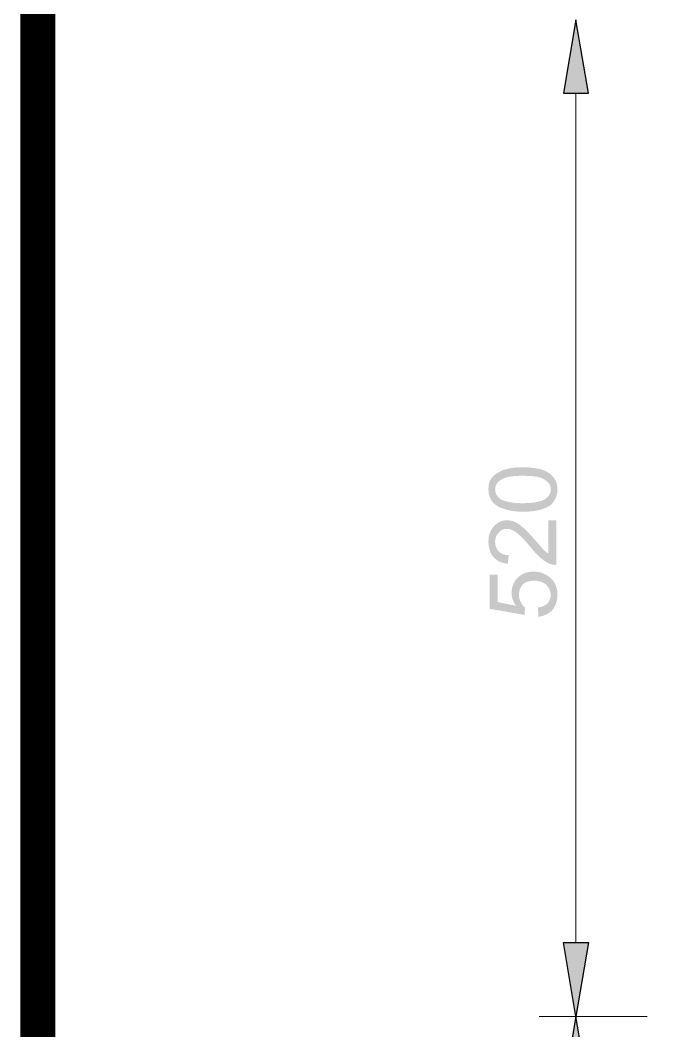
# Model space of a CAD drawing. Header units: metres. Extents: x 2999 to 3164, y 1641 to 1678.
# Drawn here: x 3001.287 to 3002.9, y 1652.64 to 1655.21 of the extents above; entities that cross this region are included whole.
import ezdxf

# ---------------------------------------------------------------- set-up
doc = ezdxf.new("R2010")
doc.units = ezdxf.units.M
doc.layers.add('ARQ-FOLHA', color=7, linetype='Continuous')

# ---------------------------------------------------------------- blocks, each defined once
blk = doc.blocks.new('FOLHA A2')
at = {"layer": 'ARQ-FOLHA', "const_width": 1}
blk.add_lwpolyline([(25, -410), (584, -410), (584, -10), (25, -10), (25, -410)], dxfattribs=at)

msp = doc.modelspace()

# ---------------------------------------------------------------- hatches: boundary and pattern name
at = {"true_color": 0x000096}
for points in [[(3002.6677, 1655.0246), (3002.7314, 1655.0246), (3002.6988, 1655.2108)], [(3002.6677, 1652.8643), (3002.7314, 1652.8643), (3002.6988, 1652.6765)], [(3002.6677, 1652.4903), (3002.7314, 1652.4903), (3002.6988, 1652.6765)]]:
    msp.add_hatch(color=150, dxfattribs=at).paths.add_polyline_path(points)
at = {"true_color": 0x00001e}
h = msp.add_hatch(color=30, dxfattribs=at)
edge = h.paths.add_edge_path()
edge.add_line((3002.6041, 1653.693), (3002.6026, 1653.7163))
edge.add_spline(control_points=[(3002.6026, 1653.7163), (3002.6134, 1653.7179), (3002.6212, 1653.721), (3002.6274, 1653.7272), (3002.6274, 1653.7272), (3002.6321, 1653.7334), (3002.6352, 1653.7396), (3002.6352, 1653.7489), (3002.6352, 1653.7489), (3002.6352, 1653.7582), (3002.6305, 1653.7675), (3002.6227, 1653.7753), (3002.6227, 1653.7753), (3002.615, 1653.7815), (3002.6057, 1653.7846), (3002.5933, 1653.7846), (3002.5933, 1653.7846), (3002.5808, 1653.7846), (3002.5715, 1653.7815), (3002.5638, 1653.7753), (3002.5638, 1653.7753), (3002.5576, 1653.7675), (3002.5545, 1653.7598), (3002.5545, 1653.7489), (3002.5545, 1653.7489), (3002.5545, 1653.7412), (3002.556, 1653.7349), (3002.5591, 1653.7303), (3002.5591, 1653.7303), (3002.5622, 1653.7241), (3002.5653, 1653.7194), (3002.57, 1653.7163)], knot_values=[0, 0, 0, 0, 0.03125, 0.03125, 0.03125, 0.03125, 0.0625, 0.0625, 0.0625, 0.0625, 0.09375, 0.09375, 0.09375, 0.09375, 0.125, 0.125, 0.125, 0.125, 0.15625, 0.15625, 0.15625, 0.15625, 0.1875, 0.1875, 0.1875, 0.1875, 0.21875, 0.21875, 0.21875, 0.21875, 1, 1, 1, 1], degree=3, periodic=0)
edge.add_line((3002.57, 1653.7163), (3002.5684, 1653.6977))
edge.add_line((3002.5684, 1653.6977), (3002.48, 1653.7132))
edge.add_line((3002.48, 1653.7132), (3002.48, 1653.8001))
edge.add_line((3002.48, 1653.8001), (3002.5001, 1653.8001))
edge.add_line((3002.5001, 1653.8001), (3002.5001, 1653.7303))
edge.add_line((3002.5001, 1653.7303), (3002.5467, 1653.721))
edge.add_spline(control_points=[(3002.5467, 1653.721), (3002.5389, 1653.7318), (3002.5358, 1653.7427), (3002.5358, 1653.7536), (3002.5358, 1653.7536), (3002.5358, 1653.7691), (3002.5405, 1653.7815), (3002.5514, 1653.7924), (3002.5514, 1653.7924), (3002.5607, 1653.8017), (3002.5746, 1653.8079), (3002.5917, 1653.8079), (3002.5917, 1653.8079), (3002.6072, 1653.8079), (3002.6196, 1653.8032), (3002.6321, 1653.7939), (3002.6321, 1653.7939), (3002.646, 1653.7831), (3002.6522, 1653.7675), (3002.6522, 1653.7489), (3002.6522, 1653.7489), (3002.6522, 1653.7334), (3002.6476, 1653.721), (3002.6398, 1653.7101), (3002.6398, 1653.7101), (3002.6305, 1653.7008), (3002.6181, 1653.6946), (3002.6041, 1653.693)], knot_values=[0, 0, 0, 0, 0.035714, 0.035714, 0.035714, 0.035714, 0.071429, 0.071429, 0.071429, 0.071429, 0.107143, 0.107143, 0.107143, 0.107143, 0.142857, 0.142857, 0.142857, 0.142857, 0.178571, 0.178571, 0.178571, 0.178571, 0.214286, 0.214286, 0.214286, 0.214286, 1, 1, 1, 1], degree=3, periodic=0)
h.paths.add_polyline_path([(3002.6289, 1653.9383), (3002.6491, 1653.9383), (3002.6491, 1653.825), (3002.6491, 1653.825), (3002.6485, 1653.825), (3002.648, 1653.825), (3002.6474, 1653.825), (3002.6468, 1653.825), (3002.6462, 1653.825), (3002.6456, 1653.825), (3002.6451, 1653.825), (3002.6445, 1653.825), (3002.6439, 1653.825), (3002.6433, 1653.8251), (3002.6427, 1653.8251), (3002.6421, 1653.8252), (3002.6416, 1653.8252), (3002.641, 1653.8253), (3002.6404, 1653.8253), (3002.6398, 1653.8254), (3002.6392, 1653.8255), (3002.6386, 1653.8256), (3002.6381, 1653.8257), (3002.6375, 1653.8259), (3002.6369, 1653.826), (3002.6363, 1653.8262), (3002.6357, 1653.8263), (3002.6352, 1653.8265), (3002.6342, 1653.8269), (3002.6332, 1653.8273), (3002.6322, 1653.8277), (3002.6313, 1653.8282), (3002.6303, 1653.8287), (3002.6293, 1653.8291), (3002.6284, 1653.8296), (3002.6274, 1653.8301), (3002.6264, 1653.8307), (3002.6255, 1653.8312), (3002.6245, 1653.8318), (3002.6235, 1653.8323), (3002.6225, 1653.8329), (3002.6216, 1653.8335), (3002.6206, 1653.8342), (3002.6196, 1653.8348), (3002.6187, 1653.8354), (3002.6177, 1653.8361), (3002.6167, 1653.8368), (3002.6158, 1653.8375), (3002.6148, 1653.8382), (3002.6138, 1653.839), (3002.6128, 1653.8397), (3002.6119, 1653.8405), (3002.6109, 1653.8413), (3002.6099, 1653.8421), (3002.6089, 1653.843), (3002.6079, 1653.8438), (3002.6068, 1653.8448), (3002.6058, 1653.8457), (3002.6047, 1653.8467), (3002.6037, 1653.8477), (3002.6026, 1653.8488), (3002.6015, 1653.8499), (3002.6004, 1653.851), (3002.5993, 1653.8521), (3002.5981, 1653.8533), (3002.597, 1653.8545), (3002.5959, 1653.8558), (3002.5947, 1653.857), (3002.5936, 1653.8583), (3002.5925, 1653.8597), (3002.5913, 1653.8611), (3002.5901, 1653.8625), (3002.589, 1653.8639), (3002.5878, 1653.8654), (3002.5867, 1653.8669), (3002.5855, 1653.8684), (3002.5855, 1653.8684), (3002.5836, 1653.8707), (3002.5817, 1653.8729), (3002.5798, 1653.8751), (3002.578, 1653.8772), (3002.5762, 1653.8792), (3002.5745, 1653.8812), (3002.5727, 1653.8831), (3002.5711, 1653.885), (3002.5694, 1653.8867), (3002.5678, 1653.8885), (3002.5663, 1653.8901), (3002.5647, 1653.8917), (3002.5633, 1653.8932), (3002.5618, 1653.8947), (3002.5604, 1653.8961), (3002.5591, 1653.8974), (3002.5577, 1653.8986), (3002.5565, 1653.8998), (3002.5552, 1653.901), (3002.5541, 1653.902), (3002.5529, 1653.903), (3002.5518, 1653.904), (3002.5508, 1653.9049), (3002.5498, 1653.9057), (3002.5486, 1653.9066), (3002.5475, 1653.9075), (3002.5463, 1653.9084), (3002.5452, 1653.9092), (3002.544, 1653.9099), (3002.5428, 1653.9106), (3002.5417, 1653.9113), (3002.5405, 1653.9119), (3002.5394, 1653.9125), (3002.5383, 1653.913), (3002.5371, 1653.9135), (3002.536, 1653.914), (3002.5349, 1653.9144), (3002.5338, 1653.9148), (3002.5327, 1653.9151), (3002.5316, 1653.9154), (3002.5306, 1653.9157), (3002.5295, 1653.9159), (3002.5285, 1653.9161), (3002.5274, 1653.9163), (3002.5264, 1653.9164), (3002.5254, 1653.9165), (3002.5244, 1653.9165), (3002.5234, 1653.9165), (3002.5224, 1653.9165), (3002.5215, 1653.9165), (3002.5205, 1653.9164), (3002.5196, 1653.9163), (3002.5186, 1653.9161), (3002.5176, 1653.9159), (3002.5167, 1653.9157), (3002.5158, 1653.9155), (3002.5149, 1653.9152), (3002.5139, 1653.9149), (3002.513, 1653.9146), (3002.5122, 1653.9142), (3002.5113, 1653.9138), (3002.5105, 1653.9134), (3002.5096, 1653.9129), (3002.5088, 1653.9124), (3002.508, 1653.9119), (3002.5073, 1653.9113), (3002.5065, 1653.9107), (3002.5058, 1653.9101), (3002.5051, 1653.9094), (3002.5045, 1653.9087), (3002.5038, 1653.908), (3002.5032, 1653.9072), (3002.5032, 1653.9072), (3002.5025, 1653.9064), (3002.5018, 1653.9056), (3002.5011, 1653.9048), (3002.5004, 1653.904), (3002.4998, 1653.9031), (3002.4992, 1653.9023), (3002.4986, 1653.9014), (3002.4981, 1653.9005), (3002.4976, 1653.8996), (3002.4971, 1653.8986), (3002.4967, 1653.8977), (3002.4963, 1653.8967), (3002.4959, 1653.8958), (3002.4955, 1653.8948), (3002.4952, 1653.8938), (3002.495, 1653.8927), (3002.4947, 1653.8917), (3002.4945, 1653.8906), (3002.4943, 1653.8896), (3002.4942, 1653.8885), (3002.4941, 1653.8874), (3002.494, 1653.8862), (3002.4939, 1653.8851), (3002.4939, 1653.8839), (3002.4939, 1653.8839), (3002.4939, 1653.8826), (3002.494, 1653.8813), (3002.4941, 1653.88), (3002.4942, 1653.8788), (3002.4943, 1653.8775), (3002.4945, 1653.8763), (3002.4947, 1653.8752), (3002.495, 1653.874), (3002.4952, 1653.8729), (3002.4955, 1653.8719), (3002.4959, 1653.8708), (3002.4963, 1653.8698), (3002.4967, 1653.8688), (3002.4971, 1653.8678), (3002.4976, 1653.8668), (3002.4981, 1653.8659), (3002.4986, 1653.865), (3002.4992, 1653.8641), (3002.4998, 1653.8632), (3002.5004, 1653.8623), (3002.5011, 1653.8615), (3002.5018, 1653.8607), (3002.5025, 1653.8599), (3002.5032, 1653.8591), (3002.5032, 1653.8591), (3002.504, 1653.8583), (3002.5048, 1653.8576), (3002.5056, 1653.8569), (3002.5065, 1653.8563), (3002.5073, 1653.8556), (3002.5082, 1653.855), (3002.5091, 1653.8545), (3002.51, 1653.8539), (3002.511, 1653.8534), (3002.5119, 1653.853), (3002.5129, 1653.8525), (3002.5139, 1653.8521), (3002.5149, 1653.8517), (3002.516, 1653.8514), (3002.5171, 1653.8511), (3002.5182, 1653.8508), (3002.5193, 1653.8506), (3002.5205, 1653.8504), (3002.5217, 1653.8502), (3002.5229, 1653.8501), (3002.5241, 1653.8499), (3002.5254, 1653.8499), (3002.5267, 1653.8498), (3002.5281, 1653.8498), (3002.5281, 1653.8498), (3002.5265, 1653.8281), (3002.5265, 1653.8281), (3002.5244, 1653.8283), (3002.5223, 1653.8285), (3002.5203, 1653.8289), (3002.5184, 1653.8292), (3002.5165, 1653.8296), (3002.5146, 1653.8301), (3002.5128, 1653.8306), (3002.511, 1653.8311), (3002.5093, 1653.8317), (3002.5076, 1653.8323), (3002.506, 1653.833), (3002.5044, 1653.8337), (3002.5029, 1653.8344), (3002.5014, 1653.8352), (3002.5, 1653.8361), (3002.4986, 1653.8369), (3002.4973, 1653.8378), (3002.496, 1653.8388), (3002.4947, 1653.8397), (3002.4935, 1653.8407), (3002.4924, 1653.8418), (3002.4913, 1653.8429), (3002.4903, 1653.844), (3002.4893, 1653.8451), (3002.4883, 1653.8463), (3002.4874, 1653.8476), (3002.4865, 1653.8488), (3002.4857, 1653.8502), (3002.4848, 1653.8515), (3002.4841, 1653.8529), (3002.4833, 1653.8544), (3002.4826, 1653.8559), (3002.4819, 1653.8574), (3002.4813, 1653.859), (3002.4807, 1653.8606), (3002.4802, 1653.8622), (3002.4796, 1653.8639), (3002.4792, 1653.8656), (3002.4787, 1653.8673), (3002.4784, 1653.869), (3002.478, 1653.8708), (3002.4777, 1653.8726), (3002.4775, 1653.8745), (3002.4772, 1653.8763), (3002.4771, 1653.8782), (3002.477, 1653.8801), (3002.4769, 1653.882), (3002.4769, 1653.8839), (3002.4769, 1653.886), (3002.477, 1653.8881), (3002.4771, 1653.8901), (3002.4772, 1653.8921), (3002.4775, 1653.894), (3002.4777, 1653.8959), (3002.478, 1653.8977), (3002.4784, 1653.8995), (3002.4788, 1653.9013), (3002.4793, 1653.903), (3002.4798, 1653.9046), (3002.4804, 1653.9062), (3002.481, 1653.9078), (3002.4816, 1653.9094), (3002.4823, 1653.9109), (3002.4831, 1653.9123), (3002.4839, 1653.9138), (3002.4847, 1653.9151), (3002.4856, 1653.9165), (3002.4866, 1653.9178), (3002.4876, 1653.9191), (3002.4886, 1653.9203), (3002.4897, 1653.9216), (3002.4908, 1653.9227), (3002.4908, 1653.9227), (3002.492, 1653.9241), (3002.4932, 1653.9253), (3002.4944, 1653.9265), (3002.4956, 1653.9277), (3002.4969, 1653.9287), (3002.4981, 1653.9297), (3002.4994, 1653.9307), (3002.5007, 1653.9316), (3002.502, 1653.9324), (3002.5034, 1653.9332), (3002.5048, 1653.9339), (3002.5062, 1653.9346), (3002.5076, 1653.9352), (3002.509, 1653.9357), (3002.5105, 1653.9362), (3002.512, 1653.9366), (3002.5135, 1653.937), (3002.5151, 1653.9374), (3002.5166, 1653.9376), (3002.5182, 1653.9379), (3002.5199, 1653.938), (3002.5215, 1653.9382), (3002.5232, 1653.9382), (3002.525, 1653.9383), (3002.5257, 1653.9382), (3002.5265, 1653.9382), (3002.5273, 1653.9382), (3002.5281, 1653.9381), (3002.5289, 1653.9381), (3002.5296, 1653.938), (3002.5304, 1653.9379), (3002.5312, 1653.9377), (3002.532, 1653.9376), (3002.5328, 1653.9374), (3002.5337, 1653.9373), (3002.5345, 1653.9371), (3002.5353, 1653.9369), (3002.5361, 1653.9367), (3002.537, 1653.9364), (3002.5378, 1653.9362), (3002.5387, 1653.9359), (3002.5396, 1653.9356), (3002.5405, 1653.9353), (3002.5414, 1653.935), (3002.5423, 1653.9347), (3002.5432, 1653.9343), (3002.5442, 1653.934), (3002.5451, 1653.9336), (3002.5459, 1653.9332), (3002.5467, 1653.9328), (3002.5475, 1653.9324), (3002.5483, 1653.9319), (3002.549, 1653.9315), (3002.5498, 1653.931), (3002.5506, 1653.9305), (3002.5514, 1653.93), (3002.5522, 1653.9295), (3002.553, 1653.9289), (3002.5538, 1653.9284), (3002.5546, 1653.9278), (3002.5555, 1653.9272), (3002.5563, 1653.9266), (3002.5572, 1653.926), (3002.558, 1653.9253), (3002.5589, 1653.9247), (3002.5598, 1653.924), (3002.5607, 1653.9233), (3002.5616, 1653.9226), (3002.5625, 1653.9219), (3002.5634, 1653.9211), (3002.5644, 1653.9204), (3002.5653, 1653.9196), (3002.5653, 1653.9196), (3002.5663, 1653.9188), (3002.5673, 1653.918), (3002.5683, 1653.9171), (3002.5693, 1653.9161), (3002.5704, 1653.9151), (3002.5715, 1653.9141), (3002.5726, 1653.913), (3002.5737, 1653.9119), (3002.5749, 1653.9107), (3002.5761, 1653.9094), (3002.5773, 1653.9082), (3002.5785, 1653.9068), (3002.5798, 1653.9054), (3002.5811, 1653.904), (3002.5824, 1653.9025), (3002.5838, 1653.901), (3002.5852, 1653.8994), (3002.5867, 1653.8978), (3002.5882, 1653.8961), (3002.5897, 1653.8944), (3002.5913, 1653.8926), (3002.593, 1653.8908), (3002.5946, 1653.889), (3002.5964, 1653.887), (3002.5964, 1653.887), (3002.5977, 1653.8855), (3002.599, 1653.884), (3002.6002, 1653.8826), (3002.6014, 1653.8812), (3002.6026, 1653.8799), (3002.6037, 1653.8786), (3002.6048, 1653.8773), (3002.6058, 1653.8761), (3002.6068, 1653.875), (3002.6077, 1653.8738), (3002.6087, 1653.8728), (3002.6095, 1653.8717), (3002.6104, 1653.8707), (3002.6112, 1653.8698), (3002.612, 1653.8688), (3002.6128, 1653.868), (3002.6135, 1653.8671), (3002.6143, 1653.8663), (3002.6149, 1653.8655), (3002.6156, 1653.8648), (3002.6163, 1653.8641), (3002.6169, 1653.8634), (3002.6175, 1653.8628), (3002.6181, 1653.8622), (3002.6181, 1653.8622), (3002.6185, 1653.8618), (3002.6189, 1653.8614), (3002.6193, 1653.861), (3002.6198, 1653.8607), (3002.6202, 1653.8603), (3002.6207, 1653.8599), (3002.6211, 1653.8595), (3002.6216, 1653.8592), (3002.6221, 1653.8588), (3002.6225, 1653.8584), (3002.623, 1653.8581), (3002.6235, 1653.8577), (3002.624, 1653.8574), (3002.6245, 1653.8571), (3002.625, 1653.8568), (3002.6254, 1653.8565), (3002.6259, 1653.8562), (3002.6264, 1653.8559), (3002.6268, 1653.8556), (3002.6273, 1653.8553), (3002.6277, 1653.8551), (3002.6281, 1653.8549), (3002.6286, 1653.8546), (3002.6289, 1653.8544), (3002.6289, 1653.8544), (3002.6289, 1653.9383), (3002.6289, 1653.8544)])
edge = h.paths.add_edge_path()
edge.add_spline(control_points=[(3002.5638, 1653.96), (3002.5436, 1653.96), (3002.5281, 1653.9631), (3002.5157, 1653.9677), (3002.5157, 1653.9677), (3002.5032, 1653.9708), (3002.4939, 1653.9771), (3002.4862, 1653.9864), (3002.4862, 1653.9864), (3002.48, 1653.9941), (3002.4769, 1654.005), (3002.4769, 1654.0174), (3002.4769, 1654.0174), (3002.4769, 1654.0267), (3002.4784, 1654.0345), (3002.4815, 1654.0407), (3002.4815, 1654.0407), (3002.4862, 1654.0484), (3002.4908, 1654.0531), (3002.4986, 1654.0578), (3002.4986, 1654.0578), (3002.5048, 1654.0624), (3002.5141, 1654.0671), (3002.5234, 1654.0686), (3002.5234, 1654.0686), (3002.5343, 1654.0717), (3002.5467, 1654.0733), (3002.5638, 1654.0733), (3002.5638, 1654.0733), (3002.5839, 1654.0733), (3002.601, 1654.0702), (3002.6134, 1654.0671), (3002.6134, 1654.0671), (3002.6258, 1654.0624), (3002.6352, 1654.0562), (3002.6414, 1654.0484), (3002.6414, 1654.0484), (3002.6491, 1654.0391), (3002.6522, 1654.0298), (3002.6522, 1654.0174), (3002.6522, 1654.0174), (3002.6522, 1654.0003), (3002.646, 1653.9879), (3002.6352, 1653.9771), (3002.6352, 1653.9771), (3002.6196, 1653.9662), (3002.5964, 1653.96), (3002.5638, 1653.96)], knot_values=[0, 0, 0, 0, 0.020833, 0.020833, 0.020833, 0.020833, 0.041667, 0.041667, 0.041667, 0.041667, 0.0625, 0.0625, 0.0625, 0.0625, 0.083333, 0.083333, 0.083333, 0.083333, 0.104167, 0.104167, 0.104167, 0.104167, 0.125, 0.125, 0.125, 0.125, 0.145833, 0.145833, 0.145833, 0.145833, 0.166667, 0.166667, 0.166667, 0.166667, 0.1875, 0.1875, 0.1875, 0.1875, 0.208333, 0.208333, 0.208333, 0.208333, 0.229167, 0.229167, 0.229167, 0.229167, 1, 1, 1, 1], degree=3, periodic=0)
edge = h.paths.add_edge_path()
edge.add_spline(control_points=[(3002.5638, 1653.9817), (3002.5933, 1653.9817), (3002.6119, 1653.9864), (3002.6212, 1653.9926), (3002.6212, 1653.9926), (3002.6305, 1653.9988), (3002.6352, 1654.0065), (3002.6352, 1654.0174), (3002.6352, 1654.0174), (3002.6352, 1654.0267), (3002.6305, 1654.0345), (3002.6212, 1654.0407), (3002.6212, 1654.0407), (3002.6119, 1654.0484), (3002.5933, 1654.0515), (3002.5638, 1654.0515), (3002.5638, 1654.0515), (3002.5358, 1654.0515), (3002.5172, 1654.0484), (3002.5079, 1654.0407), (3002.5079, 1654.0407), (3002.4986, 1654.0345), (3002.4939, 1654.0267), (3002.4939, 1654.0159), (3002.4939, 1654.0159), (3002.4939, 1654.0065), (3002.4986, 1653.9988), (3002.5063, 1653.9926), (3002.5063, 1653.9926), (3002.5172, 1653.9864), (3002.5358, 1653.9817), (3002.5638, 1653.9817)], knot_values=[0, 0, 0, 0, 0.03125, 0.03125, 0.03125, 0.03125, 0.0625, 0.0625, 0.0625, 0.0625, 0.09375, 0.09375, 0.09375, 0.09375, 0.125, 0.125, 0.125, 0.125, 0.15625, 0.15625, 0.15625, 0.15625, 0.1875, 0.1875, 0.1875, 0.1875, 0.21875, 0.21875, 0.21875, 0.21875, 1, 1, 1, 1], degree=3, periodic=0)

# ---------------------------------------------------------------- linework, layer by layer
at = {"color": 150, "linetype": 'Continuous', "lineweight": -2, "true_color": 0x000096}
for points in [[(3002.6677, 1655.0246), (3002.7314, 1655.0246), (3002.6988, 1655.2108)], [(3002.6677, 1652.8643), (3002.7314, 1652.8643), (3002.6988, 1652.6765)], [(3002.6677, 1652.4903), (3002.7314, 1652.4903), (3002.6988, 1652.6765)]]:
    msp.add_lwpolyline(points, close=True, dxfattribs=at)
at = {"color": 150, "linetype": 'Continuous', "lineweight": 20, "true_color": 0x000096}
for points in [[(3002.6988, 1655.0246), (3002.6988, 1652.8643), (3002.6988, 1652.8643)], [(3002.8804, 1652.6765), (3002.6057, 1652.6765), (3002.6057, 1652.6765)]]:
    msp.add_lwpolyline(points, dxfattribs=at)
msp.add_lwpolyline([(3002.6057, 1652.6765), (3002.8804, 1652.6765)], close=True, dxfattribs=at)

# ---------------------------------------------------------------- block references
at = {"layer": 'ARQ-FOLHA', "xscale": 0.08952391981061225, "yscale": 0.08952391981061225, "zscale": 0.08952391981061225}
msp.add_blockref('FOLHA A2', (2999.0933, 1678.1676), dxfattribs=at)

doc.saveas('drawing.dxf')
